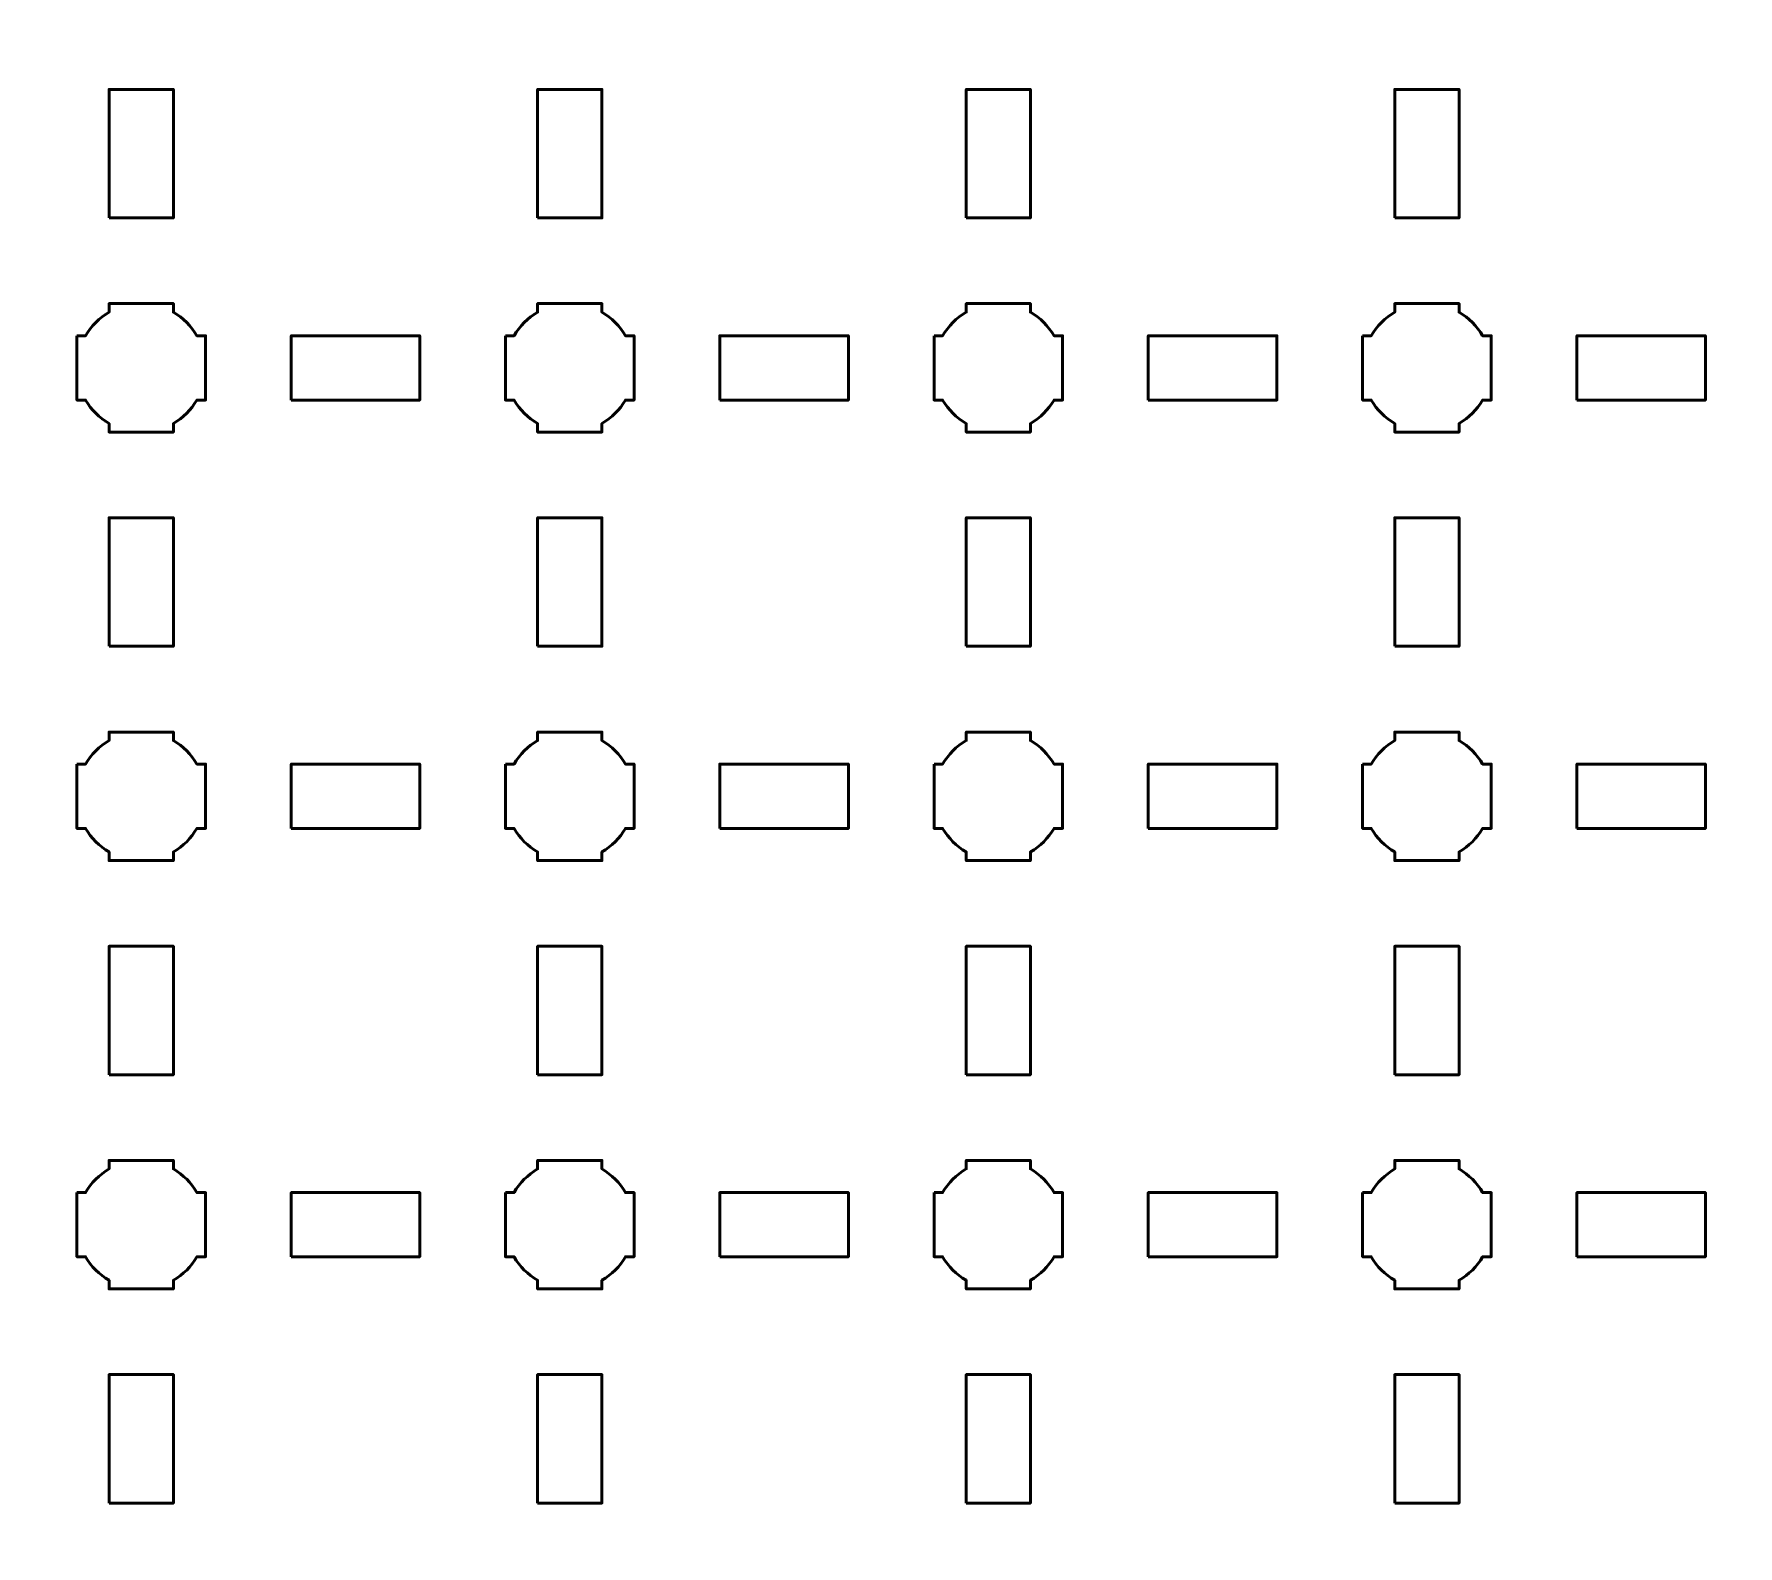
# Model space of a CAD drawing. Header units: centimetres. Extents: x -40.1 to 19.1, y -44.5 to 14.8.
# Drawn here: x 4 to 11.95, y 0.65 to 7.71 of the extents above; entities that cross this region are included whole.
import ezdxf

# ---------------------------------------------------------------- set-up
doc = ezdxf.new("R2010")
doc.units = ezdxf.units.CM
doc.header["$MEASUREMENT"] = 0
doc.layers.add('Layer 1', color=7, linetype='Continuous')

msp = doc.modelspace()

# ---------------------------------------------------------------- linework, layer by layer
at = {"layer": 'Layer 1', "lineweight": 53}
for points in [[(4.35, 6.85), (4.65, 6.85), (4.65, 7.45), (4.35, 7.45), (4.35, 6.85)], [(6.35, 6.85), (6.65, 6.85), (6.65, 7.45), (6.35, 7.45), (6.35, 6.85)], [(8.35, 6.85), (8.65, 6.85), (8.65, 7.45), (8.35, 7.45), (8.35, 6.85)], [(10.35, 6.85), (10.65, 6.85), (10.65, 7.45), (10.35, 7.45), (10.35, 6.85)], [(5.2, 6), (5.8, 6), (5.8, 6.3), (5.2, 6.3), (5.2, 6)], [(7.2, 6), (7.8, 6), (7.8, 6.3), (7.2, 6.3), (7.2, 6)], [(9.2, 6), (9.8, 6), (9.8, 6.3), (9.2, 6.3), (9.2, 6)], [(11.2, 6), (11.8, 6), (11.8, 6.3), (11.2, 6.3), (11.2, 6)], [(4.35, 4.85), (4.65, 4.85), (4.65, 5.45), (4.35, 5.45), (4.35, 4.85)], [(6.35, 4.85), (6.65, 4.85), (6.65, 5.45), (6.35, 5.45), (6.35, 4.85)], [(8.35, 4.85), (8.65, 4.85), (8.65, 5.45), (8.35, 5.45), (8.35, 4.85)], [(10.35, 4.85), (10.65, 4.85), (10.65, 5.45), (10.35, 5.45), (10.35, 4.85)], [(5.2, 4), (5.8, 4), (5.8, 4.3), (5.2, 4.3), (5.2, 4)], [(7.2, 4), (7.8, 4), (7.8, 4.3), (7.2, 4.3), (7.2, 4)], [(9.2, 4), (9.8, 4), (9.8, 4.3), (9.2, 4.3), (9.2, 4)], [(11.2, 4), (11.8, 4), (11.8, 4.3), (11.2, 4.3), (11.2, 4)], [(4.35, 2.85), (4.65, 2.85), (4.65, 3.45), (4.35, 3.45), (4.35, 2.85)], [(6.35, 2.85), (6.65, 2.85), (6.65, 3.45), (6.35, 3.45), (6.35, 2.85)], [(8.35, 2.85), (8.65, 2.85), (8.65, 3.45), (8.35, 3.45), (8.35, 2.85)], [(10.35, 2.85), (10.65, 2.85), (10.65, 3.45), (10.35, 3.45), (10.35, 2.85)], [(5.2, 2), (5.8, 2), (5.8, 2.3), (5.2, 2.3), (5.2, 2)], [(7.2, 2), (7.8, 2), (7.8, 2.3), (7.2, 2.3), (7.2, 2)], [(9.2, 2), (9.8, 2), (9.8, 2.3), (9.2, 2.3), (9.2, 2)], [(11.2, 2), (11.8, 2), (11.8, 2.3), (11.2, 2.3), (11.2, 2)], [(4.35, 0.85), (4.65, 0.85), (4.65, 1.45), (4.35, 1.45), (4.35, 0.85)], [(6.35, 0.85), (6.65, 0.85), (6.65, 1.45), (6.35, 1.45), (6.35, 0.85)], [(8.35, 0.85), (8.65, 0.85), (8.65, 1.45), (8.35, 1.45), (8.35, 0.85)], [(10.35, 0.85), (10.65, 0.85), (10.65, 1.45), (10.35, 1.45), (10.35, 0.85)]]:
    msp.add_lwpolyline(points, close=True, dxfattribs=at)
for points, knots in [([(-40.15, -44), (-40.15, -44), (-40.15, 14.3), (-40.15, 14.3), (-40.15, 14.3), (-40.15, 14.57609), (-39.92609, 14.8), (-39.65, 14.8), (-39.65, 14.8), (-39.65, 14.8), (18.65, 14.8), (18.65, 14.8), (18.65, 14.8), (18.92609, 14.8), (19.15, 14.57609), (19.15, 14.3), (19.15, 14.3), (19.15, 14.3), (19.15, -44), (19.15, -44), (19.15, -44), (19.15, -44.27609), (18.92609, -44.5), (18.65, -44.5), (18.65, -44.5), (18.65, -44.5), (-39.65, -44.5), (-39.65, -44.5), (-39.65, -44.5), (-39.92609, -44.5), (-40.15, -44.27609), (-40.15, -44)], [0, 0, 0, 0, 0.125, 0.125, 0.125, 0.125, 0.25, 0.25, 0.25, 0.25, 0.375, 0.375, 0.375, 0.375, 0.5, 0.5, 0.5, 0.5, 0.625, 0.625, 0.625, 0.625, 0.75, 0.75, 0.75, 0.75, 0.875, 0.875, 0.875, 0.875, 1, 1, 1, 1]), ([(4.2, 6.3), (4.2, 6.3), (4.24015, 6.3), (4.24015, 6.3), (4.24015, 6.3), (4.2665, 6.34553), (4.30447, 6.3835), (4.35, 6.40985), (4.35, 6.40985), (4.35, 6.40985), (4.35, 6.45), (4.35, 6.45), (4.35, 6.45), (4.35, 6.45), (4.5, 6.45), (4.5, 6.45), (4.5, 6.45), (4.5, 6.45), (4.65, 6.45), (4.65, 6.45), (4.65, 6.45), (4.65, 6.45), (4.65, 6.40985), (4.65, 6.40985), (4.65, 6.40985), (4.69553, 6.3835), (4.7335, 6.34553), (4.75985, 6.3), (4.75985, 6.3), (4.75985, 6.3), (4.8, 6.3), (4.8, 6.3), (4.8, 6.3), (4.8, 6.3), (4.8, 6.15), (4.8, 6.15), (4.8, 6.15), (4.8, 6.15), (4.8, 6), (4.8, 6), (4.8, 6), (4.8, 6), (4.75985, 6), (4.75985, 6), (4.75985, 6), (4.7335, 5.95447), (4.69553, 5.9165), (4.65, 5.89015), (4.65, 5.89015), (4.65, 5.89015), (4.65, 5.85), (4.65, 5.85), (4.65, 5.85), (4.65, 5.85), (4.5, 5.85), (4.5, 5.85), (4.5, 5.85), (4.5, 5.85), (4.35, 5.85), (4.35, 5.85), (4.35, 5.85), (4.35, 5.85), (4.35, 5.89015), (4.35, 5.89015), (4.35, 5.89015), (4.30447, 5.9165), (4.2665, 5.95447), (4.24015, 6), (4.24015, 6), (4.24015, 6), (4.2, 6), (4.2, 6), (4.2, 6), (4.2, 6), (4.2, 6.15), (4.2, 6.15), (4.2, 6.15), (4.2, 6.15), (4.2, 6.3), (4.2, 6.3)], [0, 0, 0, 0, 0.05, 0.05, 0.05, 0.05, 0.1, 0.1, 0.1, 0.1, 0.15, 0.15, 0.15, 0.15, 0.2, 0.2, 0.2, 0.2, 0.25, 0.25, 0.25, 0.25, 0.3, 0.3, 0.3, 0.3, 0.35, 0.35, 0.35, 0.35, 0.4, 0.4, 0.4, 0.4, 0.45, 0.45, 0.45, 0.45, 0.5, 0.5, 0.5, 0.5, 0.55, 0.55, 0.55, 0.55, 0.6, 0.6, 0.6, 0.6, 0.65, 0.65, 0.65, 0.65, 0.7, 0.7, 0.7, 0.7, 0.75, 0.75, 0.75, 0.75, 0.8, 0.8, 0.8, 0.8, 0.85, 0.85, 0.85, 0.85, 0.9, 0.9, 0.9, 0.9, 0.95, 0.95, 0.95, 0.95, 1, 1, 1, 1]), ([(6.2, 6.3), (6.2, 6.3), (6.24015, 6.3), (6.24015, 6.3), (6.24015, 6.3), (6.2665, 6.34553), (6.30447, 6.3835), (6.35, 6.40985), (6.35, 6.40985), (6.35, 6.40985), (6.35, 6.45), (6.35, 6.45), (6.35, 6.45), (6.35, 6.45), (6.5, 6.45), (6.5, 6.45), (6.5, 6.45), (6.5, 6.45), (6.65, 6.45), (6.65, 6.45), (6.65, 6.45), (6.65, 6.45), (6.65, 6.40985), (6.65, 6.40985), (6.65, 6.40985), (6.69553, 6.3835), (6.7335, 6.34553), (6.75985, 6.3), (6.75985, 6.3), (6.75985, 6.3), (6.8, 6.3), (6.8, 6.3), (6.8, 6.3), (6.8, 6.3), (6.8, 6.15), (6.8, 6.15), (6.8, 6.15), (6.8, 6.15), (6.8, 6), (6.8, 6), (6.8, 6), (6.8, 6), (6.75985, 6), (6.75985, 6), (6.75985, 6), (6.7335, 5.95447), (6.69553, 5.9165), (6.65, 5.89015), (6.65, 5.89015), (6.65, 5.89015), (6.65, 5.85), (6.65, 5.85), (6.65, 5.85), (6.65, 5.85), (6.5, 5.85), (6.5, 5.85), (6.5, 5.85), (6.5, 5.85), (6.35, 5.85), (6.35, 5.85), (6.35, 5.85), (6.35, 5.85), (6.35, 5.89015), (6.35, 5.89015), (6.35, 5.89015), (6.30447, 5.9165), (6.2665, 5.95447), (6.24015, 6), (6.24015, 6), (6.24015, 6), (6.2, 6), (6.2, 6), (6.2, 6), (6.2, 6), (6.2, 6.15), (6.2, 6.15), (6.2, 6.15), (6.2, 6.15), (6.2, 6.3), (6.2, 6.3)], [0, 0, 0, 0, 0.05, 0.05, 0.05, 0.05, 0.1, 0.1, 0.1, 0.1, 0.15, 0.15, 0.15, 0.15, 0.2, 0.2, 0.2, 0.2, 0.25, 0.25, 0.25, 0.25, 0.3, 0.3, 0.3, 0.3, 0.35, 0.35, 0.35, 0.35, 0.4, 0.4, 0.4, 0.4, 0.45, 0.45, 0.45, 0.45, 0.5, 0.5, 0.5, 0.5, 0.55, 0.55, 0.55, 0.55, 0.6, 0.6, 0.6, 0.6, 0.65, 0.65, 0.65, 0.65, 0.7, 0.7, 0.7, 0.7, 0.75, 0.75, 0.75, 0.75, 0.8, 0.8, 0.8, 0.8, 0.85, 0.85, 0.85, 0.85, 0.9, 0.9, 0.9, 0.9, 0.95, 0.95, 0.95, 0.95, 1, 1, 1, 1]), ([(8.2, 6.3), (8.2, 6.3), (8.24015, 6.3), (8.24015, 6.3), (8.24015, 6.3), (8.2665, 6.34553), (8.30447, 6.3835), (8.35, 6.40985), (8.35, 6.40985), (8.35, 6.40985), (8.35, 6.45), (8.35, 6.45), (8.35, 6.45), (8.35, 6.45), (8.5, 6.45), (8.5, 6.45), (8.5, 6.45), (8.5, 6.45), (8.65, 6.45), (8.65, 6.45), (8.65, 6.45), (8.65, 6.45), (8.65, 6.40985), (8.65, 6.40985), (8.65, 6.40985), (8.69553, 6.3835), (8.7335, 6.34553), (8.75985, 6.3), (8.75985, 6.3), (8.75985, 6.3), (8.8, 6.3), (8.8, 6.3), (8.8, 6.3), (8.8, 6.3), (8.8, 6.15), (8.8, 6.15), (8.8, 6.15), (8.8, 6.15), (8.8, 6), (8.8, 6), (8.8, 6), (8.8, 6), (8.75985, 6), (8.75985, 6), (8.75985, 6), (8.7335, 5.95447), (8.69553, 5.9165), (8.65, 5.89015), (8.65, 5.89015), (8.65, 5.89015), (8.65, 5.85), (8.65, 5.85), (8.65, 5.85), (8.65, 5.85), (8.5, 5.85), (8.5, 5.85), (8.5, 5.85), (8.5, 5.85), (8.35, 5.85), (8.35, 5.85), (8.35, 5.85), (8.35, 5.85), (8.35, 5.89015), (8.35, 5.89015), (8.35, 5.89015), (8.30447, 5.9165), (8.2665, 5.95447), (8.24015, 6), (8.24015, 6), (8.24015, 6), (8.2, 6), (8.2, 6), (8.2, 6), (8.2, 6), (8.2, 6.15), (8.2, 6.15), (8.2, 6.15), (8.2, 6.15), (8.2, 6.3), (8.2, 6.3)], [0, 0, 0, 0, 0.05, 0.05, 0.05, 0.05, 0.1, 0.1, 0.1, 0.1, 0.15, 0.15, 0.15, 0.15, 0.2, 0.2, 0.2, 0.2, 0.25, 0.25, 0.25, 0.25, 0.3, 0.3, 0.3, 0.3, 0.35, 0.35, 0.35, 0.35, 0.4, 0.4, 0.4, 0.4, 0.45, 0.45, 0.45, 0.45, 0.5, 0.5, 0.5, 0.5, 0.55, 0.55, 0.55, 0.55, 0.6, 0.6, 0.6, 0.6, 0.65, 0.65, 0.65, 0.65, 0.7, 0.7, 0.7, 0.7, 0.75, 0.75, 0.75, 0.75, 0.8, 0.8, 0.8, 0.8, 0.85, 0.85, 0.85, 0.85, 0.9, 0.9, 0.9, 0.9, 0.95, 0.95, 0.95, 0.95, 1, 1, 1, 1]), ([(10.2, 6.3), (10.2, 6.3), (10.24015, 6.3), (10.24015, 6.3), (10.24015, 6.3), (10.2665, 6.34553), (10.30447, 6.3835), (10.35, 6.40985), (10.35, 6.40985), (10.35, 6.40985), (10.35, 6.45), (10.35, 6.45), (10.35, 6.45), (10.35, 6.45), (10.5, 6.45), (10.5, 6.45), (10.5, 6.45), (10.5, 6.45), (10.65, 6.45), (10.65, 6.45), (10.65, 6.45), (10.65, 6.45), (10.65, 6.40985), (10.65, 6.40985), (10.65, 6.40985), (10.69553, 6.3835), (10.7335, 6.34553), (10.75985, 6.3), (10.75985, 6.3), (10.75985, 6.3), (10.8, 6.3), (10.8, 6.3), (10.8, 6.3), (10.8, 6.3), (10.8, 6.15), (10.8, 6.15), (10.8, 6.15), (10.8, 6.15), (10.8, 6), (10.8, 6), (10.8, 6), (10.8, 6), (10.75985, 6), (10.75985, 6), (10.75985, 6), (10.7335, 5.95447), (10.69553, 5.9165), (10.65, 5.89015), (10.65, 5.89015), (10.65, 5.89015), (10.65, 5.85), (10.65, 5.85), (10.65, 5.85), (10.65, 5.85), (10.5, 5.85), (10.5, 5.85), (10.5, 5.85), (10.5, 5.85), (10.35, 5.85), (10.35, 5.85), (10.35, 5.85), (10.35, 5.85), (10.35, 5.89015), (10.35, 5.89015), (10.35, 5.89015), (10.30447, 5.9165), (10.2665, 5.95447), (10.24015, 6), (10.24015, 6), (10.24015, 6), (10.2, 6), (10.2, 6), (10.2, 6), (10.2, 6), (10.2, 6.15), (10.2, 6.15), (10.2, 6.15), (10.2, 6.15), (10.2, 6.3), (10.2, 6.3)], [0, 0, 0, 0, 0.05, 0.05, 0.05, 0.05, 0.1, 0.1, 0.1, 0.1, 0.15, 0.15, 0.15, 0.15, 0.2, 0.2, 0.2, 0.2, 0.25, 0.25, 0.25, 0.25, 0.3, 0.3, 0.3, 0.3, 0.35, 0.35, 0.35, 0.35, 0.4, 0.4, 0.4, 0.4, 0.45, 0.45, 0.45, 0.45, 0.5, 0.5, 0.5, 0.5, 0.55, 0.55, 0.55, 0.55, 0.6, 0.6, 0.6, 0.6, 0.65, 0.65, 0.65, 0.65, 0.7, 0.7, 0.7, 0.7, 0.75, 0.75, 0.75, 0.75, 0.8, 0.8, 0.8, 0.8, 0.85, 0.85, 0.85, 0.85, 0.9, 0.9, 0.9, 0.9, 0.95, 0.95, 0.95, 0.95, 1, 1, 1, 1]), ([(4.2, 4.3), (4.2, 4.3), (4.24015, 4.3), (4.24015, 4.3), (4.24015, 4.3), (4.2665, 4.34553), (4.30447, 4.3835), (4.35, 4.40985), (4.35, 4.40985), (4.35, 4.40985), (4.35, 4.45), (4.35, 4.45), (4.35, 4.45), (4.35, 4.45), (4.5, 4.45), (4.5, 4.45), (4.5, 4.45), (4.5, 4.45), (4.65, 4.45), (4.65, 4.45), (4.65, 4.45), (4.65, 4.45), (4.65, 4.40985), (4.65, 4.40985), (4.65, 4.40985), (4.69553, 4.3835), (4.7335, 4.34553), (4.75985, 4.3), (4.75985, 4.3), (4.75985, 4.3), (4.8, 4.3), (4.8, 4.3), (4.8, 4.3), (4.8, 4.3), (4.8, 4.15), (4.8, 4.15), (4.8, 4.15), (4.8, 4.15), (4.8, 4), (4.8, 4), (4.8, 4), (4.8, 4), (4.75985, 4), (4.75985, 4), (4.75985, 4), (4.7335, 3.95447), (4.69553, 3.9165), (4.65, 3.89015), (4.65, 3.89015), (4.65, 3.89015), (4.65, 3.85), (4.65, 3.85), (4.65, 3.85), (4.65, 3.85), (4.5, 3.85), (4.5, 3.85), (4.5, 3.85), (4.5, 3.85), (4.35, 3.85), (4.35, 3.85), (4.35, 3.85), (4.35, 3.85), (4.35, 3.89015), (4.35, 3.89015), (4.35, 3.89015), (4.30447, 3.9165), (4.2665, 3.95447), (4.24015, 4), (4.24015, 4), (4.24015, 4), (4.2, 4), (4.2, 4), (4.2, 4), (4.2, 4), (4.2, 4.15), (4.2, 4.15), (4.2, 4.15), (4.2, 4.15), (4.2, 4.3), (4.2, 4.3)], [0, 0, 0, 0, 0.05, 0.05, 0.05, 0.05, 0.1, 0.1, 0.1, 0.1, 0.15, 0.15, 0.15, 0.15, 0.2, 0.2, 0.2, 0.2, 0.25, 0.25, 0.25, 0.25, 0.3, 0.3, 0.3, 0.3, 0.35, 0.35, 0.35, 0.35, 0.4, 0.4, 0.4, 0.4, 0.45, 0.45, 0.45, 0.45, 0.5, 0.5, 0.5, 0.5, 0.55, 0.55, 0.55, 0.55, 0.6, 0.6, 0.6, 0.6, 0.65, 0.65, 0.65, 0.65, 0.7, 0.7, 0.7, 0.7, 0.75, 0.75, 0.75, 0.75, 0.8, 0.8, 0.8, 0.8, 0.85, 0.85, 0.85, 0.85, 0.9, 0.9, 0.9, 0.9, 0.95, 0.95, 0.95, 0.95, 1, 1, 1, 1]), ([(6.2, 4.3), (6.2, 4.3), (6.24015, 4.3), (6.24015, 4.3), (6.24015, 4.3), (6.2665, 4.34553), (6.30447, 4.3835), (6.35, 4.40985), (6.35, 4.40985), (6.35, 4.40985), (6.35, 4.45), (6.35, 4.45), (6.35, 4.45), (6.35, 4.45), (6.5, 4.45), (6.5, 4.45), (6.5, 4.45), (6.5, 4.45), (6.65, 4.45), (6.65, 4.45), (6.65, 4.45), (6.65, 4.45), (6.65, 4.40985), (6.65, 4.40985), (6.65, 4.40985), (6.69553, 4.3835), (6.7335, 4.34553), (6.75985, 4.3), (6.75985, 4.3), (6.75985, 4.3), (6.8, 4.3), (6.8, 4.3), (6.8, 4.3), (6.8, 4.3), (6.8, 4.15), (6.8, 4.15), (6.8, 4.15), (6.8, 4.15), (6.8, 4), (6.8, 4), (6.8, 4), (6.8, 4), (6.75985, 4), (6.75985, 4), (6.75985, 4), (6.7335, 3.95447), (6.69553, 3.9165), (6.65, 3.89015), (6.65, 3.89015), (6.65, 3.89015), (6.65, 3.85), (6.65, 3.85), (6.65, 3.85), (6.65, 3.85), (6.5, 3.85), (6.5, 3.85), (6.5, 3.85), (6.5, 3.85), (6.35, 3.85), (6.35, 3.85), (6.35, 3.85), (6.35, 3.85), (6.35, 3.89015), (6.35, 3.89015), (6.35, 3.89015), (6.30447, 3.9165), (6.2665, 3.95447), (6.24015, 4), (6.24015, 4), (6.24015, 4), (6.2, 4), (6.2, 4), (6.2, 4), (6.2, 4), (6.2, 4.15), (6.2, 4.15), (6.2, 4.15), (6.2, 4.15), (6.2, 4.3), (6.2, 4.3)], [0, 0, 0, 0, 0.05, 0.05, 0.05, 0.05, 0.1, 0.1, 0.1, 0.1, 0.15, 0.15, 0.15, 0.15, 0.2, 0.2, 0.2, 0.2, 0.25, 0.25, 0.25, 0.25, 0.3, 0.3, 0.3, 0.3, 0.35, 0.35, 0.35, 0.35, 0.4, 0.4, 0.4, 0.4, 0.45, 0.45, 0.45, 0.45, 0.5, 0.5, 0.5, 0.5, 0.55, 0.55, 0.55, 0.55, 0.6, 0.6, 0.6, 0.6, 0.65, 0.65, 0.65, 0.65, 0.7, 0.7, 0.7, 0.7, 0.75, 0.75, 0.75, 0.75, 0.8, 0.8, 0.8, 0.8, 0.85, 0.85, 0.85, 0.85, 0.9, 0.9, 0.9, 0.9, 0.95, 0.95, 0.95, 0.95, 1, 1, 1, 1]), ([(8.2, 4.3), (8.2, 4.3), (8.24015, 4.3), (8.24015, 4.3), (8.24015, 4.3), (8.2665, 4.34553), (8.30447, 4.3835), (8.35, 4.40985), (8.35, 4.40985), (8.35, 4.40985), (8.35, 4.45), (8.35, 4.45), (8.35, 4.45), (8.35, 4.45), (8.5, 4.45), (8.5, 4.45), (8.5, 4.45), (8.5, 4.45), (8.65, 4.45), (8.65, 4.45), (8.65, 4.45), (8.65, 4.45), (8.65, 4.40985), (8.65, 4.40985), (8.65, 4.40985), (8.69553, 4.3835), (8.7335, 4.34553), (8.75985, 4.3), (8.75985, 4.3), (8.75985, 4.3), (8.8, 4.3), (8.8, 4.3), (8.8, 4.3), (8.8, 4.3), (8.8, 4.15), (8.8, 4.15), (8.8, 4.15), (8.8, 4.15), (8.8, 4), (8.8, 4), (8.8, 4), (8.8, 4), (8.75985, 4), (8.75985, 4), (8.75985, 4), (8.7335, 3.95447), (8.69553, 3.9165), (8.65, 3.89015), (8.65, 3.89015), (8.65, 3.89015), (8.65, 3.85), (8.65, 3.85), (8.65, 3.85), (8.65, 3.85), (8.5, 3.85), (8.5, 3.85), (8.5, 3.85), (8.5, 3.85), (8.35, 3.85), (8.35, 3.85), (8.35, 3.85), (8.35, 3.85), (8.35, 3.89015), (8.35, 3.89015), (8.35, 3.89015), (8.30447, 3.9165), (8.2665, 3.95447), (8.24015, 4), (8.24015, 4), (8.24015, 4), (8.2, 4), (8.2, 4), (8.2, 4), (8.2, 4), (8.2, 4.15), (8.2, 4.15), (8.2, 4.15), (8.2, 4.15), (8.2, 4.3), (8.2, 4.3)], [0, 0, 0, 0, 0.05, 0.05, 0.05, 0.05, 0.1, 0.1, 0.1, 0.1, 0.15, 0.15, 0.15, 0.15, 0.2, 0.2, 0.2, 0.2, 0.25, 0.25, 0.25, 0.25, 0.3, 0.3, 0.3, 0.3, 0.35, 0.35, 0.35, 0.35, 0.4, 0.4, 0.4, 0.4, 0.45, 0.45, 0.45, 0.45, 0.5, 0.5, 0.5, 0.5, 0.55, 0.55, 0.55, 0.55, 0.6, 0.6, 0.6, 0.6, 0.65, 0.65, 0.65, 0.65, 0.7, 0.7, 0.7, 0.7, 0.75, 0.75, 0.75, 0.75, 0.8, 0.8, 0.8, 0.8, 0.85, 0.85, 0.85, 0.85, 0.9, 0.9, 0.9, 0.9, 0.95, 0.95, 0.95, 0.95, 1, 1, 1, 1]), ([(10.2, 4.3), (10.2, 4.3), (10.24015, 4.3), (10.24015, 4.3), (10.24015, 4.3), (10.2665, 4.34553), (10.30447, 4.3835), (10.35, 4.40985), (10.35, 4.40985), (10.35, 4.40985), (10.35, 4.45), (10.35, 4.45), (10.35, 4.45), (10.35, 4.45), (10.5, 4.45), (10.5, 4.45), (10.5, 4.45), (10.5, 4.45), (10.65, 4.45), (10.65, 4.45), (10.65, 4.45), (10.65, 4.45), (10.65, 4.40985), (10.65, 4.40985), (10.65, 4.40985), (10.69553, 4.3835), (10.7335, 4.34553), (10.75985, 4.3), (10.75985, 4.3), (10.75985, 4.3), (10.8, 4.3), (10.8, 4.3), (10.8, 4.3), (10.8, 4.3), (10.8, 4.15), (10.8, 4.15), (10.8, 4.15), (10.8, 4.15), (10.8, 4), (10.8, 4), (10.8, 4), (10.8, 4), (10.75985, 4), (10.75985, 4), (10.75985, 4), (10.7335, 3.95447), (10.69553, 3.9165), (10.65, 3.89015), (10.65, 3.89015), (10.65, 3.89015), (10.65, 3.85), (10.65, 3.85), (10.65, 3.85), (10.65, 3.85), (10.5, 3.85), (10.5, 3.85), (10.5, 3.85), (10.5, 3.85), (10.35, 3.85), (10.35, 3.85), (10.35, 3.85), (10.35, 3.85), (10.35, 3.89015), (10.35, 3.89015), (10.35, 3.89015), (10.30447, 3.9165), (10.2665, 3.95447), (10.24015, 4), (10.24015, 4), (10.24015, 4), (10.2, 4), (10.2, 4), (10.2, 4), (10.2, 4), (10.2, 4.15), (10.2, 4.15), (10.2, 4.15), (10.2, 4.15), (10.2, 4.3), (10.2, 4.3)], [0, 0, 0, 0, 0.05, 0.05, 0.05, 0.05, 0.1, 0.1, 0.1, 0.1, 0.15, 0.15, 0.15, 0.15, 0.2, 0.2, 0.2, 0.2, 0.25, 0.25, 0.25, 0.25, 0.3, 0.3, 0.3, 0.3, 0.35, 0.35, 0.35, 0.35, 0.4, 0.4, 0.4, 0.4, 0.45, 0.45, 0.45, 0.45, 0.5, 0.5, 0.5, 0.5, 0.55, 0.55, 0.55, 0.55, 0.6, 0.6, 0.6, 0.6, 0.65, 0.65, 0.65, 0.65, 0.7, 0.7, 0.7, 0.7, 0.75, 0.75, 0.75, 0.75, 0.8, 0.8, 0.8, 0.8, 0.85, 0.85, 0.85, 0.85, 0.9, 0.9, 0.9, 0.9, 0.95, 0.95, 0.95, 0.95, 1, 1, 1, 1]), ([(4.2, 2.3), (4.2, 2.3), (4.24015, 2.3), (4.24015, 2.3), (4.24015, 2.3), (4.2665, 2.34553), (4.30447, 2.3835), (4.35, 2.40985), (4.35, 2.40985), (4.35, 2.40985), (4.35, 2.45), (4.35, 2.45), (4.35, 2.45), (4.35, 2.45), (4.5, 2.45), (4.5, 2.45), (4.5, 2.45), (4.5, 2.45), (4.65, 2.45), (4.65, 2.45), (4.65, 2.45), (4.65, 2.45), (4.65, 2.40985), (4.65, 2.40985), (4.65, 2.40985), (4.69553, 2.3835), (4.7335, 2.34553), (4.75985, 2.3), (4.75985, 2.3), (4.75985, 2.3), (4.8, 2.3), (4.8, 2.3), (4.8, 2.3), (4.8, 2.3), (4.8, 2.15), (4.8, 2.15), (4.8, 2.15), (4.8, 2.15), (4.8, 2), (4.8, 2), (4.8, 2), (4.8, 2), (4.75985, 2), (4.75985, 2), (4.75985, 2), (4.7335, 1.95447), (4.69553, 1.9165), (4.65, 1.89015), (4.65, 1.89015), (4.65, 1.89015), (4.65, 1.85), (4.65, 1.85), (4.65, 1.85), (4.65, 1.85), (4.5, 1.85), (4.5, 1.85), (4.5, 1.85), (4.5, 1.85), (4.35, 1.85), (4.35, 1.85), (4.35, 1.85), (4.35, 1.85), (4.35, 1.89015), (4.35, 1.89015), (4.35, 1.89015), (4.30447, 1.9165), (4.2665, 1.95447), (4.24015, 2), (4.24015, 2), (4.24015, 2), (4.2, 2), (4.2, 2), (4.2, 2), (4.2, 2), (4.2, 2.15), (4.2, 2.15), (4.2, 2.15), (4.2, 2.15), (4.2, 2.3), (4.2, 2.3)], [0, 0, 0, 0, 0.05, 0.05, 0.05, 0.05, 0.1, 0.1, 0.1, 0.1, 0.15, 0.15, 0.15, 0.15, 0.2, 0.2, 0.2, 0.2, 0.25, 0.25, 0.25, 0.25, 0.3, 0.3, 0.3, 0.3, 0.35, 0.35, 0.35, 0.35, 0.4, 0.4, 0.4, 0.4, 0.45, 0.45, 0.45, 0.45, 0.5, 0.5, 0.5, 0.5, 0.55, 0.55, 0.55, 0.55, 0.6, 0.6, 0.6, 0.6, 0.65, 0.65, 0.65, 0.65, 0.7, 0.7, 0.7, 0.7, 0.75, 0.75, 0.75, 0.75, 0.8, 0.8, 0.8, 0.8, 0.85, 0.85, 0.85, 0.85, 0.9, 0.9, 0.9, 0.9, 0.95, 0.95, 0.95, 0.95, 1, 1, 1, 1]), ([(6.2, 2.3), (6.2, 2.3), (6.24015, 2.3), (6.24015, 2.3), (6.24015, 2.3), (6.2665, 2.34553), (6.30447, 2.3835), (6.35, 2.40985), (6.35, 2.40985), (6.35, 2.40985), (6.35, 2.45), (6.35, 2.45), (6.35, 2.45), (6.35, 2.45), (6.5, 2.45), (6.5, 2.45), (6.5, 2.45), (6.5, 2.45), (6.65, 2.45), (6.65, 2.45), (6.65, 2.45), (6.65, 2.45), (6.65, 2.40985), (6.65, 2.40985), (6.65, 2.40985), (6.69553, 2.3835), (6.7335, 2.34553), (6.75985, 2.3), (6.75985, 2.3), (6.75985, 2.3), (6.8, 2.3), (6.8, 2.3), (6.8, 2.3), (6.8, 2.3), (6.8, 2.15), (6.8, 2.15), (6.8, 2.15), (6.8, 2.15), (6.8, 2), (6.8, 2), (6.8, 2), (6.8, 2), (6.75985, 2), (6.75985, 2), (6.75985, 2), (6.7335, 1.95447), (6.69553, 1.9165), (6.65, 1.89015), (6.65, 1.89015), (6.65, 1.89015), (6.65, 1.85), (6.65, 1.85), (6.65, 1.85), (6.65, 1.85), (6.5, 1.85), (6.5, 1.85), (6.5, 1.85), (6.5, 1.85), (6.35, 1.85), (6.35, 1.85), (6.35, 1.85), (6.35, 1.85), (6.35, 1.89015), (6.35, 1.89015), (6.35, 1.89015), (6.30447, 1.9165), (6.2665, 1.95447), (6.24015, 2), (6.24015, 2), (6.24015, 2), (6.2, 2), (6.2, 2), (6.2, 2), (6.2, 2), (6.2, 2.15), (6.2, 2.15), (6.2, 2.15), (6.2, 2.15), (6.2, 2.3), (6.2, 2.3)], [0, 0, 0, 0, 0.05, 0.05, 0.05, 0.05, 0.1, 0.1, 0.1, 0.1, 0.15, 0.15, 0.15, 0.15, 0.2, 0.2, 0.2, 0.2, 0.25, 0.25, 0.25, 0.25, 0.3, 0.3, 0.3, 0.3, 0.35, 0.35, 0.35, 0.35, 0.4, 0.4, 0.4, 0.4, 0.45, 0.45, 0.45, 0.45, 0.5, 0.5, 0.5, 0.5, 0.55, 0.55, 0.55, 0.55, 0.6, 0.6, 0.6, 0.6, 0.65, 0.65, 0.65, 0.65, 0.7, 0.7, 0.7, 0.7, 0.75, 0.75, 0.75, 0.75, 0.8, 0.8, 0.8, 0.8, 0.85, 0.85, 0.85, 0.85, 0.9, 0.9, 0.9, 0.9, 0.95, 0.95, 0.95, 0.95, 1, 1, 1, 1]), ([(8.2, 2.3), (8.2, 2.3), (8.24015, 2.3), (8.24015, 2.3), (8.24015, 2.3), (8.2665, 2.34553), (8.30447, 2.3835), (8.35, 2.40985), (8.35, 2.40985), (8.35, 2.40985), (8.35, 2.45), (8.35, 2.45), (8.35, 2.45), (8.35, 2.45), (8.5, 2.45), (8.5, 2.45), (8.5, 2.45), (8.5, 2.45), (8.65, 2.45), (8.65, 2.45), (8.65, 2.45), (8.65, 2.45), (8.65, 2.40985), (8.65, 2.40985), (8.65, 2.40985), (8.69553, 2.3835), (8.7335, 2.34553), (8.75985, 2.3), (8.75985, 2.3), (8.75985, 2.3), (8.8, 2.3), (8.8, 2.3), (8.8, 2.3), (8.8, 2.3), (8.8, 2.15), (8.8, 2.15), (8.8, 2.15), (8.8, 2.15), (8.8, 2), (8.8, 2), (8.8, 2), (8.8, 2), (8.75985, 2), (8.75985, 2), (8.75985, 2), (8.7335, 1.95447), (8.69553, 1.9165), (8.65, 1.89015), (8.65, 1.89015), (8.65, 1.89015), (8.65, 1.85), (8.65, 1.85), (8.65, 1.85), (8.65, 1.85), (8.5, 1.85), (8.5, 1.85), (8.5, 1.85), (8.5, 1.85), (8.35, 1.85), (8.35, 1.85), (8.35, 1.85), (8.35, 1.85), (8.35, 1.89015), (8.35, 1.89015), (8.35, 1.89015), (8.30447, 1.9165), (8.2665, 1.95447), (8.24015, 2), (8.24015, 2), (8.24015, 2), (8.2, 2), (8.2, 2), (8.2, 2), (8.2, 2), (8.2, 2.15), (8.2, 2.15), (8.2, 2.15), (8.2, 2.15), (8.2, 2.3), (8.2, 2.3)], [0, 0, 0, 0, 0.05, 0.05, 0.05, 0.05, 0.1, 0.1, 0.1, 0.1, 0.15, 0.15, 0.15, 0.15, 0.2, 0.2, 0.2, 0.2, 0.25, 0.25, 0.25, 0.25, 0.3, 0.3, 0.3, 0.3, 0.35, 0.35, 0.35, 0.35, 0.4, 0.4, 0.4, 0.4, 0.45, 0.45, 0.45, 0.45, 0.5, 0.5, 0.5, 0.5, 0.55, 0.55, 0.55, 0.55, 0.6, 0.6, 0.6, 0.6, 0.65, 0.65, 0.65, 0.65, 0.7, 0.7, 0.7, 0.7, 0.75, 0.75, 0.75, 0.75, 0.8, 0.8, 0.8, 0.8, 0.85, 0.85, 0.85, 0.85, 0.9, 0.9, 0.9, 0.9, 0.95, 0.95, 0.95, 0.95, 1, 1, 1, 1]), ([(10.2, 2.3), (10.2, 2.3), (10.24015, 2.3), (10.24015, 2.3), (10.24015, 2.3), (10.2665, 2.34553), (10.30447, 2.3835), (10.35, 2.40985), (10.35, 2.40985), (10.35, 2.40985), (10.35, 2.45), (10.35, 2.45), (10.35, 2.45), (10.35, 2.45), (10.5, 2.45), (10.5, 2.45), (10.5, 2.45), (10.5, 2.45), (10.65, 2.45), (10.65, 2.45), (10.65, 2.45), (10.65, 2.45), (10.65, 2.40985), (10.65, 2.40985), (10.65, 2.40985), (10.69553, 2.3835), (10.7335, 2.34553), (10.75985, 2.3), (10.75985, 2.3), (10.75985, 2.3), (10.8, 2.3), (10.8, 2.3), (10.8, 2.3), (10.8, 2.3), (10.8, 2.15), (10.8, 2.15), (10.8, 2.15), (10.8, 2.15), (10.8, 2), (10.8, 2), (10.8, 2), (10.8, 2), (10.75985, 2), (10.75985, 2), (10.75985, 2), (10.7335, 1.95447), (10.69553, 1.9165), (10.65, 1.89015), (10.65, 1.89015), (10.65, 1.89015), (10.65, 1.85), (10.65, 1.85), (10.65, 1.85), (10.65, 1.85), (10.5, 1.85), (10.5, 1.85), (10.5, 1.85), (10.5, 1.85), (10.35, 1.85), (10.35, 1.85), (10.35, 1.85), (10.35, 1.85), (10.35, 1.89015), (10.35, 1.89015), (10.35, 1.89015), (10.30447, 1.9165), (10.2665, 1.95447), (10.24015, 2), (10.24015, 2), (10.24015, 2), (10.2, 2), (10.2, 2), (10.2, 2), (10.2, 2), (10.2, 2.15), (10.2, 2.15), (10.2, 2.15), (10.2, 2.15), (10.2, 2.3), (10.2, 2.3)], [0, 0, 0, 0, 0.05, 0.05, 0.05, 0.05, 0.1, 0.1, 0.1, 0.1, 0.15, 0.15, 0.15, 0.15, 0.2, 0.2, 0.2, 0.2, 0.25, 0.25, 0.25, 0.25, 0.3, 0.3, 0.3, 0.3, 0.35, 0.35, 0.35, 0.35, 0.4, 0.4, 0.4, 0.4, 0.45, 0.45, 0.45, 0.45, 0.5, 0.5, 0.5, 0.5, 0.55, 0.55, 0.55, 0.55, 0.6, 0.6, 0.6, 0.6, 0.65, 0.65, 0.65, 0.65, 0.7, 0.7, 0.7, 0.7, 0.75, 0.75, 0.75, 0.75, 0.8, 0.8, 0.8, 0.8, 0.85, 0.85, 0.85, 0.85, 0.9, 0.9, 0.9, 0.9, 0.95, 0.95, 0.95, 0.95, 1, 1, 1, 1])]:
    msp.add_open_spline(points, degree=3, knots=knots, dxfattribs=at)

doc.saveas('drawing.dxf')
